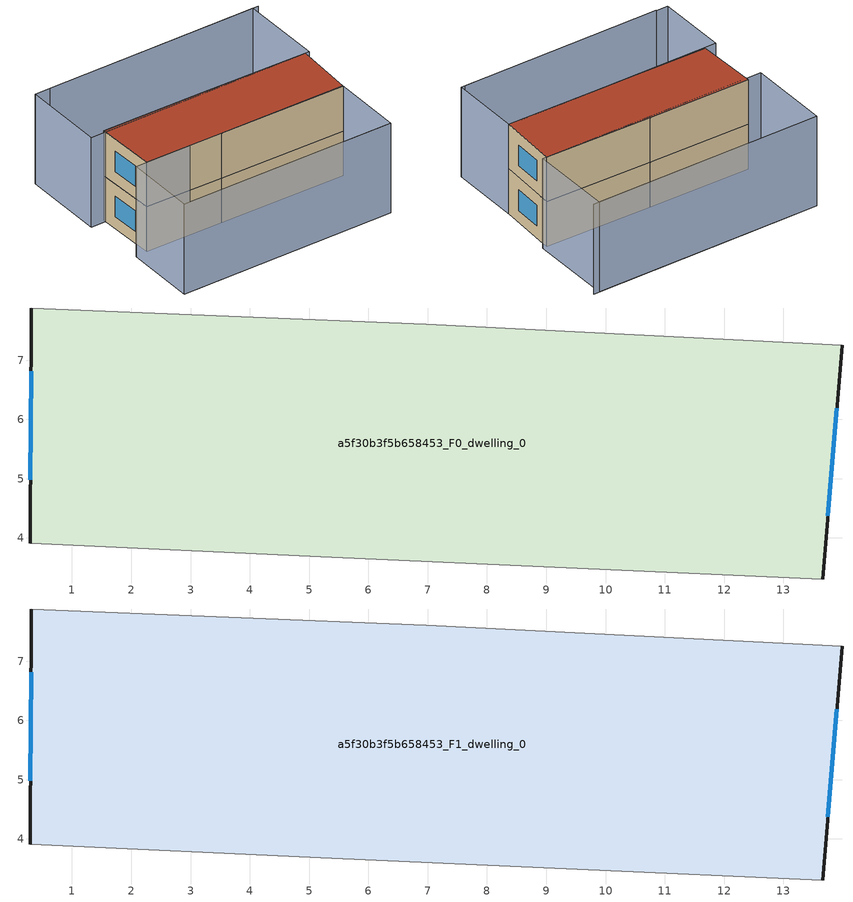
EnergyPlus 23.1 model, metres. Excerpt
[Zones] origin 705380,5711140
a5f30b3f5b658453_F0_dwelling_0
 floor ground (EU_floor_Construction): 13.99,7.25 13.66,3.31 5.38,3.67 0.3,3.91 0.31,7.88 6.98,7.6 z0
 wall outside (EU_wall_Construction): 13.66,3.31 13.99,7.25 / 0.31,7.88 0.3,3.91 z0:3
 wall adiabatic (EU_wall_Construction): 13.99,7.25 6.98,7.6 0.31,7.88 / 0.3,3.91 5.38,3.67 13.66,3.31 z0:3
 window (EU_Window_Construction): 13.75,4.37 13.9,6.19 / 0.31,6.81 0.3,4.98 z0.81:2.19
a5f30b3f5b658453_F1_dwelling_0
 floor to a5f30b3f5b658453_F0_dwelling_0 (EU_floor_Construction): 13.99,7.25 13.66,3.31 5.38,3.67 0.29,3.91 0.31,7.88 6.98,7.6 z3
 wall outside (EU_wall_Construction): 13.66,3.31 13.99,7.25 / 0.31,7.88 0.3,3.91 z3:6
 wall adiabatic (EU_wall_Construction): 13.99,7.25 6.98,7.6 0.31,7.88 / 0.3,3.91 5.38,3.67 13.66,3.31 z3:6
 window (EU_Window_Construction): 13.75,4.37 13.9,6.19 / 0.31,6.81 0.3,4.98 z3.81:5.19
 roof outside (EU_roof_Construction): 13.66,3.31 13.99,7.25 6.98,7.6 0.31,7.88 0.3,3.91 5.38,3.67 z6
shading: 0.13,-0.77 13.22,-1.23 / 14.81,12.64 0.55,13.11 / 13.49,-1.27 -0.65,-0.74 / -0.65,-0.74 -0.48,3.89 / -0.48,3.89 13.66,3.37 / 13.66,3.37 13.49,-1.27 / -0.48,13.16 14.46,12.65 / 14.46,12.65 14.27,7.24 / 14.27,7.24 -0.66,7.75 / -0.66,7.75 -0.48,13.16 z0:6
[Building]
EU S2 Campaign: North Axis=0; Terrain=City; Solar Distribution=FullExterior
[Site:Location]
London: Latitude=51.5; Longitude=-0.5; Time Zone=0; Elevation=25
[SizingPeriod:WeatherFileDays]
AnnualSizingPeriod: Begin Month=1; Begin Day of Month=1; End Month=12; End Day of Month=31; Day of Week for Start Day=Monday; Use Weather File Daylight Saving Period=No; Use Weather File Rain and Snow Indicators=No
[MATERIAL]
EU_InternalMass_Material: Roughness=MediumRough; Thickness=0.1; Conductivity=1; Density=1800; Specific Heat=900; Thermal Absorptance=0.9; Solar Absorptance=0.7; Visible Absorptance=0.7
[MATERIAL:NOMASS] Roughness=MediumRough; Thermal Absorptance=0.9; Solar Absorptance=0.7; Visible Absorptance=0.7
Name | Thermal Resistance
EU_wall_NoMass | 0.555556
EU_roof_NoMass | 0.510204
EU_floor_NoMass | 1.68919
[WINDOWMATERIAL:SIMPLEGLAZINGSYSTEM]
EU_Window_SimpleGlazing: UFactor=3.96; Solar Heat Gain Coefficient=0.85; Visible Transmittance=0.85
[CONSTRUCTION]
EU_wall_Construction: EU_wall_NoMass
EU_roof_Construction: EU_roof_NoMass
EU_floor_Construction: EU_floor_NoMass
EU_Window_Construction: EU_Window_SimpleGlazing
EU_InternalMass_Construction: EU_InternalMass_Material
[ZONE] Type=1; Multiplier=1; Ceiling Height=autocalculate; Volume=161.533; Floor Area=autocalculate; Part of Total Floor Area=Yes
a5f30b3f5b658453_F0_dwelling_0; a5f30b3f5b658453_F1_dwelling_0
[INTERNALMASS] Construction=EU_InternalMass_Construction; Surface Area=53.8442
Name | Zone or ZoneList
a5f30b3f5b658453_F0_dwelling_0_EU_InternalMass | a5f30b3f5b658453_F0_dwelling_0
a5f30b3f5b658453_F1_dwelling_0_EU_InternalMass | a5f30b3f5b658453_F1_dwelling_0
[OTHEREQUIPMENT] Fuel Type=Electricity; Design Level Calculation Method=Watts/Area; Power per Zone Floor Area=1; Fraction Latent=0; Fraction Radiant=0; Fraction Lost=0; Carbon Dioxide Generation Rate=0; EndUse Subcategory=EU_Step8_InternalGains
Name | Zone or ZoneList or Space or SpaceList | Schedule
EU_Step8_InternalGain_a5f30b3f5b658453_F0_dwelling_0_f000 | a5f30b3f5b658453_F0_dwelling_0 | EU_Step8_GainSchedule_a5f30b3f5b658453_F0_dwelling_0_f000
EU_Step8_InternalGain_a5f30b3f5b658453_F1_dwelling_0_f000 | a5f30b3f5b658453_F1_dwelling_0 | EU_Step8_GainSchedule_a5f30b3f5b658453_F1_dwelling_0_f000
[ZONEVENTILATION:DESIGNFLOWRATE] Schedule=EU_AlwaysOn; Design Flow Rate Calculation Method=AirChanges/Hour; Air Changes per Hour=0.48; Ventilation Type=Natural; Fan Pressure Rise=0; Fan Total Efficiency=1; Constant Term Coefficient=1; Temperature Term Coefficient=0; Velocity Term Coefficient=0; Velocity Squared Term Coefficient=0; Minimum Indoor Temperature=-100; Maximum Indoor Temperature=100; Delta Temperature=-100; Minimum Outdoor Temperature=-100; Maximum Outdoor Temperature=100; Maximum Wind Speed=40
Name | Zone or ZoneList or Space or SpaceList
EU_ConstantAir_a5f30b3f5b658453_F0_dwelling_0 | a5f30b3f5b658453_F0_dwelling_0
EU_ConstantAir_a5f30b3f5b658453_F1_dwelling_0 | a5f30b3f5b658453_F1_dwelling_0
[HVACTEMPLATE:THERMOSTAT] Constant Heating Setpoint=20; Constant Cooling Setpoint=50
EU_HeatOnly_a5f30b3f5b658453_F0_dwelling_0; EU_HeatOnly_a5f30b3f5b658453_F1_dwelling_0
[HVACTEMPLATE:ZONE:IDEALLOADSAIRSYSTEM] System Availability Schedule=EU_AlwaysOn; Maximum Heating Supply Air Temperature=50; Minimum Cooling Supply Air Temperature=13; Maximum Heating Supply Air Humidity Ratio=0.0156; Minimum Cooling Supply Air Humidity Ratio=0.0077; Heating Limit=NoLimit; Cooling Limit=NoLimit; Heating Availability Schedule=EU_AlwaysOn; Cooling Availability Schedule=EU_CoolingOff; Dehumidification Control Type=ConstantSensibleHeatRatio; Cooling Sensible Heat Ratio=0.7; Dehumidification Setpoint=60; Humidification Control Type=None; Humidification Setpoint=30; Outdoor Air Method=None; Outdoor Air Flow Rate per Person=0.00944; Outdoor Air Flow Rate per Zone Floor Area=0; Outdoor Air Flow Rate per Zone=0; Demand Controlled Ventilation Type=None; Outdoor Air Economizer Type=NoEconomizer; Heat Recovery Type=None; Sensible Heat Recovery Effectiveness=0.7; Latent Heat Recovery Effectiveness=0.65
Name | Template Thermostat
a5f30b3f5b658453_F0_dwelling_0 | EU_HeatOnly_a5f30b3f5b658453_F0_dwelling_0
a5f30b3f5b658453_F1_dwelling_0 | EU_HeatOnly_a5f30b3f5b658453_F1_dwelling_0
[SIZING:ZONE] Zone Cooling Design Supply Air Temperature Input Method=SupplyAirTemperature; Zone Cooling Design Supply Air Temperature=13; Zone Heating Design Supply Air Temperature Input Method=SupplyAirTemperature; Zone Heating Design Supply Air Temperature=50; Zone Cooling Design Supply Air Humidity Ratio=0.008; Zone Heating Design Supply Air Humidity Ratio=0.008; Cooling Design Air Flow Method=DesignDay; Cooling Design Air Flow Rate=0; Cooling Minimum Air Flow per Zone Floor Area=0.000762; Cooling Minimum Air Flow=0; Cooling Minimum Air Flow Fraction=0.2; Heating Design Air Flow Method=DesignDay; Heating Design Air Flow Rate=0; Heating Maximum Air Flow per Zone Floor Area=0.002032; Heating Maximum Air Flow=0.141576; Heating Maximum Air Flow Fraction=0.3; Account for Dedicated Outdoor Air System=No; Dedicated Outdoor Air System Control Strategy=NeutralSupplyAir; Dedicated Outdoor Air Low Setpoint Temperature for Design=autosize; Dedicated Outdoor Air High Setpoint Temperature for Design=autosize; Zone Load Sizing Method=Sensible Load Only No Latent Load; Zone Latent Cooling Design Supply Air Humidity Ratio Input Method=HumidityRatioDifference; Zone Cooling Design Supply Air Humidity Ratio Difference=0.005; Zone Latent Heating Design Supply Air Humidity Ratio Input Method=HumidityRatioDifference; Zone Humidification Design Supply Air Humidity Ratio Difference=0.005
a5f30b3f5b658453_F0_dwelling_0; a5f30b3f5b658453_F1_dwelling_0
[SCHEDULE:CONSTANT]
Name | Hourly Value
EU_AlwaysOn | 1
EU_CoolingOff | 0
[SCHEDULE:FILE] Column Number=1; Rows to Skip at Top=0; Number of Hours of Data=8760; Column Separator=Comma; Interpolate to Timestep=No; Minutes per Item=60; Adjust Schedule for Daylight Savings=Yes
Name | File
EU_Step8_GainSchedule_a5f30b3f5b658453_F0_dwelling_0_f000 | ../../schedules/a5f30b3f5b658453/a5f30b3f5b658453_F0_dwelling_0_f000_gain.csv
EU_Step8_GainSchedule_a5f30b3f5b658453_F1_dwelling_0_f000 | ../../schedules/a5f30b3f5b658453/a5f30b3f5b658453_F1_dwelling_0_f000_gain.csv
